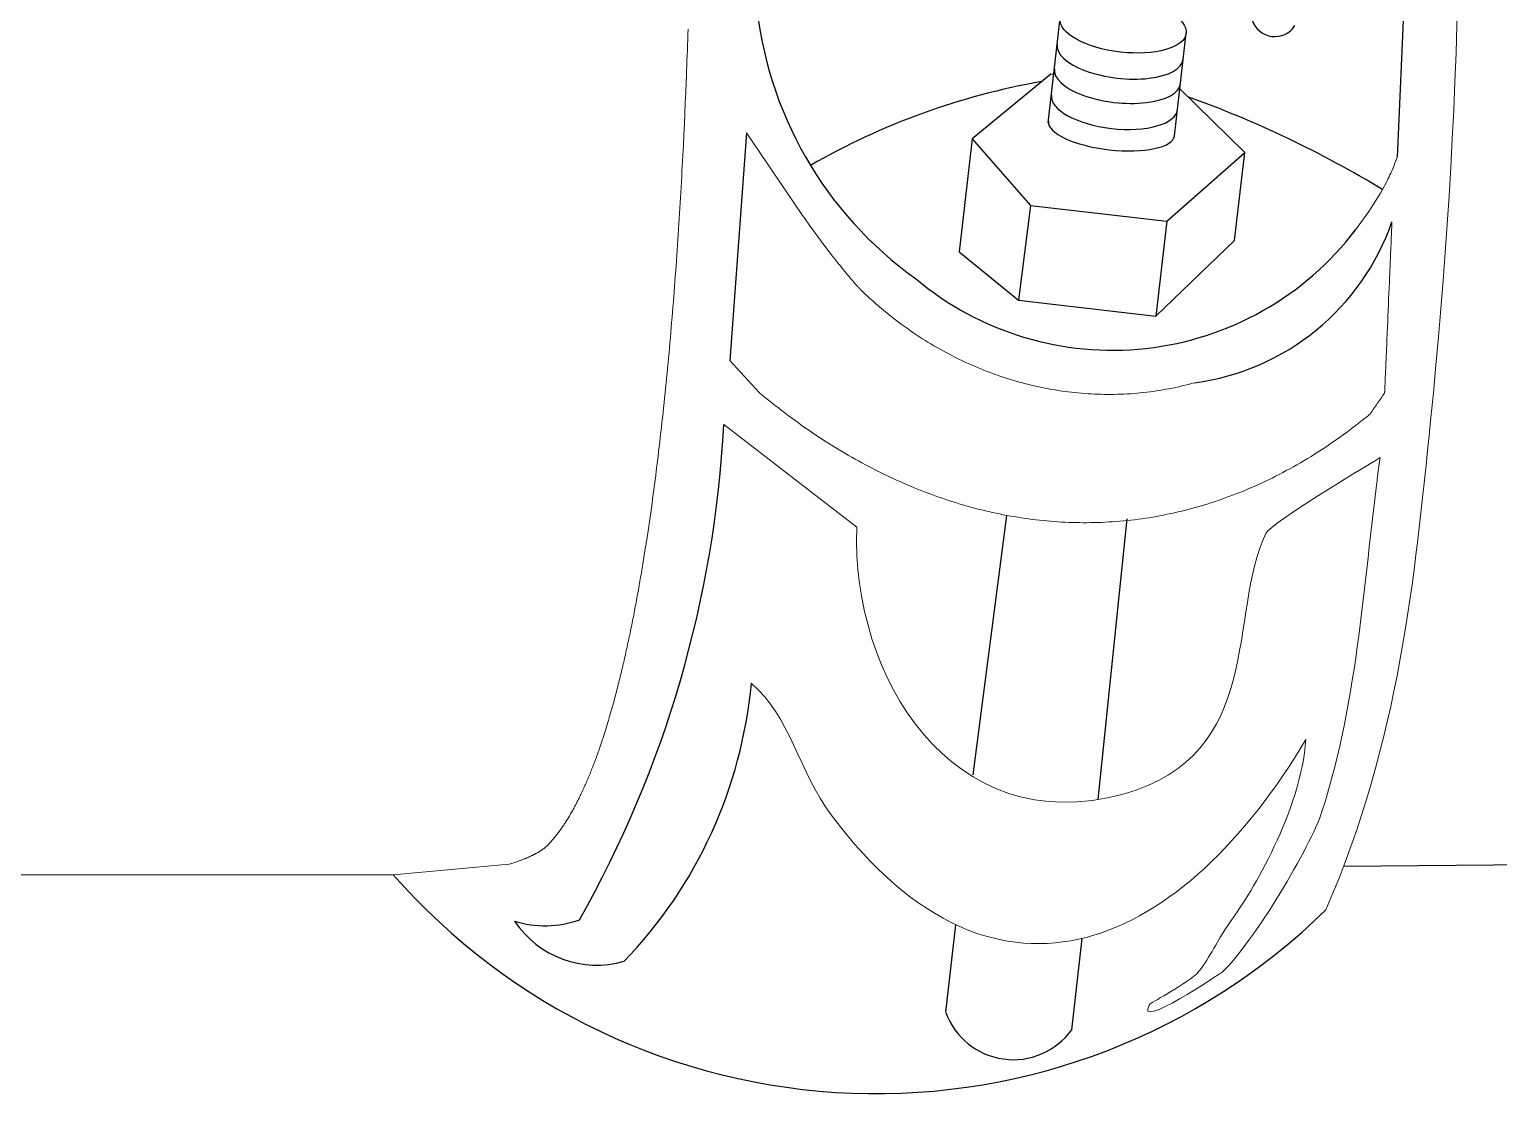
# Model space of a CAD drawing. Header units: millimetres. Extents: x 270980 to 377517, y 122245 to 152875.
# Drawn here: x 300514 to 302917, y 125858 to 127597 of the extents above; entities that cross this region are included whole.
import ezdxf

# ---------------------------------------------------------------- set-up
doc = ezdxf.new("R2010")
doc.units = ezdxf.units.MM
doc.layers.add('图层 1', color=7, linetype='Continuous', lineweight=0)

msp = doc.modelspace()

# ---------------------------------------------------------------- linework, layer by layer
for p, q in [((302765.3, 127703.5), (302751.3, 127388.2)), ((302180.8, 127444.4), (302200.5, 127615.6)), ((302387.3, 127423.5), (302406.6, 127591.1)), ((302185.2, 127524.3), (302056.4, 127418.3)), ((302189.9, 127523.8), (302185.2, 127524.3)), ((302502.2, 127396), (302396.1, 127500.1)), ((301687.4, 127428.5), (301660.3, 127056)), ((302056.4, 127418.3), (302035.2, 127233.9)), ((302056.4, 127418.3), (302151.6, 127309.7)), ((302374.7, 127284.1), (302502.2, 127396)), ((302485.7, 127252.1), (302502.2, 127396)), ((302151.6, 127309.7), (302132, 127154.5)), ((302151.6, 127309.7), (302374.7, 127284.1)), ((302374.7, 127284.1), (302356.8, 127128.6)), ((302356.8, 127128.6), (302485.7, 127252.1)), ((302035.2, 127233.9), (302132, 127154.5)), ((302132, 127154.5), (302356.8, 127128.6)), ((302057.9, 126378.6), (302113.3, 126802.9)), ((302262.5, 126338.3), (302310.2, 126797.1)), ((302664.1, 126229.6), (309203.1, 126288.6)), ((295858.5, 126216.3), (301109.5, 126215.5)), ((302013.2, 125990.5), (302029.7, 126133.7)), ((302219.2, 125962), (302236.4, 126111.4))]:
    msp.add_line(p, q)
for centre, radius, start, end in [((302329.4, 127701.8), 628.9, 185.2275, 234.4795), ((302551.5, 127624.5), 39, 198.2364, 327.4394), ((302369.1, 126374.5), 1154.8, 99.913, 119.9743), ((301812.6, 125824.3), 1766.7, 58.8092, 70.2667), ((302285.7, 127573.2), 500.4, 229.9932, 322.6262), ((302368.6, 127412.6), 396.3, 277.4892, 340.8857), ((299816, 127046.9), 1836.6, 330.4743, 357.0161), ((300944.1, 126597.3), 754.3, 316.0637, 354.7661), ((301899.4, 126908.2), 1050.6, 221.2491, 314.4374), ((301357.6, 126299.7), 167.7, 252.784, 289.6725), ((301442.6, 126229.7), 162, 213.8154, 285.9928), ((302123.7, 126030.8), 117.7, 200.0452, 324.2165)]:
    msp.add_arc(centre, radius, start, end)
msp.add_ellipse((302303.5, 127602.9), major_axis=(103.1, -11.9), ratio=0.413366)
for centre, ratio, start_param in [((302298.6, 127560.3), 0.413366, 3.128772), ((302294, 127520.6), 0.413366, 3.128554), ((302289.1, 127478), 0.413366, 3.141593), ((302284.2, 127435.4), 0.337938, 3.146983)]:
    msp.add_ellipse(centre, major_axis=(103.1, -11.9), ratio=ratio, start_param=start_param, end_param=6.283185)
at = {"layer": '图层 1'}
for p, q in [((301777.8, 127294.9), (301687.4, 127428.5)), ((302749.4, 127382.6), (302750.4, 127385.4)), ((302750.4, 127385.4), (302751.3, 127388.2)), ((302739.8, 127359.4), (302741.2, 127362.4)), ((302741.2, 127362.4), (302742.5, 127365.3)), ((302742.5, 127365.3), (302743.7, 127368.2)), ((302743.7, 127368.2), (302745, 127371.1)), ((302745, 127371.1), (302746.1, 127374)), ((302746.1, 127374), (302747.3, 127376.9)), ((302747.3, 127376.9), (302748.3, 127379.7)), ((302748.3, 127379.7), (302749.4, 127382.6)), ((302727.6, 127335.7), (302730.9, 127341.6)), ((302730.9, 127341.6), (302734, 127347.6)), ((302734, 127347.6), (302735.5, 127350.6)), ((302735.5, 127350.6), (302737, 127353.5)), ((302737, 127353.5), (302738.4, 127356.5)), ((302738.4, 127356.5), (302739.8, 127359.4)), ((302713.1, 127311.5), (302716.9, 127317.6)), ((302716.9, 127317.6), (302720.6, 127323.6)), ((302720.6, 127323.6), (302724.2, 127329.6)), ((302724.2, 127329.6), (302727.6, 127335.7)), ((301783.7, 127286.4), (301777.8, 127294.9)), ((302696.7, 127287.4), (302700.9, 127293.4)), ((302700.9, 127293.4), (302705.1, 127299.5)), ((302705.1, 127299.5), (302709.1, 127305.5)), ((302709.1, 127305.5), (302713.1, 127311.5)), ((301789.7, 127278), (301783.7, 127286.4)), ((301795.8, 127269.7), (301789.7, 127278)), ((301798.7, 127265.6), (301795.8, 127269.7)), ((301801.7, 127261.5), (301798.7, 127265.6)), ((302678.8, 127263.5), (302683.4, 127269.4)), ((302683.4, 127269.4), (302687.9, 127275.4)), ((302687.9, 127275.4), (302692.3, 127281.4)), ((302692.3, 127281.4), (302696.7, 127287.4)), ((302742.2, 127263.7), (302742.3, 127266.1)), ((302742.3, 127266.1), (302742.4, 127268.3)), ((302742.4, 127268.3), (302742.5, 127270.5)), ((302742.5, 127270.5), (302742.6, 127272.4)), ((302742.6, 127272.4), (302742.7, 127273.3)), ((302742.7, 127275.1), (302742.8, 127275.9)), ((302742.7, 127274.2), (302742.7, 127275.1)), ((302742.7, 127273.3), (302742.7, 127274.2)), ((302742.8, 127277.4), (302742.9, 127278)), ((302742.8, 127276.6), (302742.8, 127277.4)), ((302742.8, 127275.9), (302742.8, 127276.6)), ((302742.9, 127279.8), (302743, 127280.3)), ((302742.9, 127279.3), (302742.9, 127279.8)), ((302742.9, 127278.7), (302742.9, 127279.3)), ((302742.9, 127278), (302742.9, 127278.7)), ((302743, 127282.6), (302743.1, 127282.7)), ((302743, 127282.4), (302743, 127282.6)), ((302743, 127282.2), (302743, 127282.4)), ((302743, 127281.9), (302743, 127282.2)), ((302743, 127281.6), (302743, 127281.9)), ((302743, 127281.2), (302743, 127281.6)), ((302743, 127280.8), (302743, 127281.2)), ((302743, 127280.3), (302743, 127280.8)), ((302743.1, 127282.7), (302743.1, 127282.8)), ((302743.1, 127282.8), (302743.1, 127282.8)), ((302743.1, 127282.8), (302743.1, 127282.8)), ((301804.7, 127257.5), (301801.7, 127261.5)), ((301807.7, 127253.5), (301804.7, 127257.5)), ((301810.6, 127249.6), (301807.7, 127253.5)), ((301813.5, 127245.8), (301810.6, 127249.6)), ((301816.4, 127241.9), (301813.5, 127245.8)), ((301819.3, 127238.2), (301816.4, 127241.9)), ((302741.2, 127239.8), (302741.4, 127243.2)), ((302741.4, 127243.2), (302741.5, 127246.5)), ((302741.5, 127246.5), (302741.6, 127249.7)), ((302741.6, 127249.7), (302741.8, 127252.7)), ((302741.8, 127252.7), (302741.9, 127255.6)), ((302741.9, 127255.6), (302742, 127258.5)), ((302742, 127258.5), (302742.1, 127261.1)), ((302742.1, 127261.1), (302742.2, 127263.7)), ((301822.1, 127234.5), (301819.3, 127238.2)), ((301824.9, 127230.9), (301822.1, 127234.5)), ((301827.7, 127227.3), (301824.9, 127230.9)), ((301830.4, 127223.8), (301827.7, 127227.3)), ((301833.1, 127220.4), (301830.4, 127223.8)), ((301835.7, 127217), (301833.1, 127220.4)), ((301838.3, 127213.8), (301835.7, 127217)), ((302740.1, 127213.5), (302740.3, 127217.5)), ((302740.3, 127217.5), (302740.4, 127221.5)), ((302740.4, 127221.5), (302740.6, 127225.3)), ((302740.6, 127225.3), (302740.8, 127229.1)), ((302740.8, 127229.1), (302740.9, 127232.8)), ((302740.9, 127232.8), (302741.1, 127236.3)), ((302741.1, 127236.3), (302741.2, 127239.8)), ((301840.9, 127210.6), (301838.3, 127213.8)), ((301843.4, 127207.5), (301840.9, 127210.6)), ((301845.8, 127204.5), (301843.4, 127207.5)), ((301848.2, 127201.6), (301845.8, 127204.5)), ((301850.5, 127198.7), (301848.2, 127201.6)), ((301852.8, 127196), (301850.5, 127198.7)), ((301855, 127193.4), (301852.8, 127196)), ((301857.1, 127190.9), (301855, 127193.4)), ((302739, 127188.1), (302739.2, 127192.5)), ((302739.2, 127192.5), (302739.4, 127196.8)), ((302739.4, 127196.8), (302739.6, 127201.1)), ((302739.6, 127201.1), (302739.7, 127205.3)), ((302739.7, 127205.3), (302739.9, 127209.4)), ((302739.9, 127209.4), (302740.1, 127213.5)), ((301859.1, 127188.5), (301857.1, 127190.9)), ((301861.1, 127186.2), (301859.1, 127188.5)), ((301863, 127184), (301861.1, 127186.2)), ((301864.8, 127181.9), (301863, 127184)), ((301866.5, 127180), (301864.8, 127181.9)), ((301868.2, 127178.2), (301866.5, 127180)), ((301868.9, 127177.3), (301868.2, 127178.2)), ((301869.7, 127176.5), (301868.9, 127177.3)), ((301870.4, 127175.7), (301869.7, 127176.5)), ((301871.2, 127174.9), (301870.4, 127175.7)), ((301871.8, 127174.2), (301871.2, 127174.9)), ((301872.5, 127173.5), (301871.8, 127174.2)), ((301873.2, 127172.8), (301872.5, 127173.5)), ((301873.8, 127172.2), (301873.2, 127172.8)), ((301874.4, 127171.6), (301873.8, 127172.2)), ((301874.9, 127171), (301874.4, 127171.6)), ((301875.2, 127170.8), (301874.9, 127171)), ((301875.3, 127170.6), (301875.2, 127170.8)), ((301875.4, 127170.6), (301875.3, 127170.6)), ((301875.5, 127170.5), (301875.4, 127170.6)), ((301875.4, 127170.6), (301875.4, 127170.6)), ((301875.6, 127170.4), (301875.5, 127170.5)), ((301875.9, 127170.1), (301875.6, 127170.4)), ((301880.3, 127165.8), (301875.9, 127170.1)), ((302738, 127165.7), (302738.4, 127174.8)), ((302738.4, 127174.8), (302738.8, 127183.7)), ((302738.8, 127183.7), (302739, 127188.1)), ((301884.8, 127161.7), (301880.3, 127165.8)), ((301889.3, 127157.5), (301884.8, 127161.7)), ((301893.8, 127153.4), (301889.3, 127157.5)), ((301898.4, 127149.4), (301893.8, 127153.4)), ((301902.9, 127145.4), (301898.4, 127149.4)), ((301907.5, 127141.5), (301902.9, 127145.4)), ((302736.5, 127128.9), (302737.3, 127147.4)), ((302737.3, 127147.4), (302737.6, 127156.6)), ((302737.6, 127156.6), (302738, 127165.7)), ((301912.2, 127137.7), (301907.5, 127141.5)), ((301916.8, 127133.8), (301912.2, 127137.7)), ((301921.5, 127130.1), (301916.8, 127133.8)), ((301926.2, 127126.4), (301921.5, 127130.1)), ((301930.9, 127122.7), (301926.2, 127126.4)), ((301935.6, 127119.1), (301930.9, 127122.7)), ((302736.1, 127119.8), (302736.5, 127128.9)), ((301940.4, 127115.6), (301935.6, 127119.1)), ((301945.1, 127112.1), (301940.4, 127115.6)), ((301949.9, 127108.7), (301945.1, 127112.1)), ((301954.8, 127105.3), (301949.9, 127108.7)), ((301959.6, 127102), (301954.8, 127105.3)), ((301964.5, 127098.7), (301959.6, 127102)), ((301969.3, 127095.5), (301964.5, 127098.7)), ((302734.9, 127093), (302735.1, 127097.4)), ((302735.1, 127097.4), (302735.3, 127101.8)), ((302735.3, 127101.8), (302735.7, 127110.7)), ((302735.7, 127110.7), (302736.1, 127119.8)), ((301974.2, 127092.3), (301969.3, 127095.5)), ((301979.2, 127089.2), (301974.2, 127092.3)), ((301984.1, 127086.1), (301979.2, 127089.2)), ((301989, 127083.1), (301984.1, 127086.1)), ((301994, 127080.2), (301989, 127083.1)), ((301999, 127077.3), (301994, 127080.2)), ((302004, 127074.4), (301999, 127077.3)), ((302009, 127071.7), (302004, 127074.4)), ((302733.9, 127068), (302734, 127072)), ((302734, 127072), (302734.2, 127076.1)), ((302734.2, 127076.1), (302734.4, 127080.2)), ((302734.4, 127080.2), (302734.6, 127084.4)), ((302734.6, 127084.4), (302734.7, 127088.7)), ((302734.7, 127088.7), (302734.9, 127093)), ((301660.3, 127056), (301707.9, 127003.9)), ((302014.1, 127068.9), (302009, 127071.7)), ((302019.1, 127066.2), (302014.1, 127068.9)), ((302024.2, 127063.6), (302019.1, 127066.2)), ((302029.3, 127061), (302024.2, 127063.6)), ((302034.4, 127058.5), (302029.3, 127061)), ((302039.5, 127056.1), (302034.4, 127058.5)), ((302044.6, 127053.6), (302039.5, 127056.1)), ((302049.7, 127051.3), (302044.6, 127053.6)), ((302054.9, 127049), (302049.7, 127051.3)), ((302060.1, 127046.7), (302054.9, 127049)), ((302732.9, 127045.7), (302733, 127049.2)), ((302733, 127049.2), (302733.2, 127052.8)), ((302733.2, 127052.8), (302733.4, 127056.5)), ((302733.4, 127056.5), (302733.5, 127060.2)), ((302733.5, 127060.2), (302733.7, 127064.1)), ((302733.7, 127064.1), (302733.9, 127068)), ((302065.2, 127044.5), (302060.1, 127046.7)), ((302070.4, 127042.4), (302065.2, 127044.5)), ((302075.6, 127040.3), (302070.4, 127042.4)), ((302080.8, 127038.3), (302075.6, 127040.3)), ((302086.1, 127036.3), (302080.8, 127038.3)), ((302091.3, 127034.3), (302086.1, 127036.3)), ((302096.5, 127032.5), (302091.3, 127034.3)), ((302101.8, 127030.6), (302096.5, 127032.5)), ((302107.1, 127028.9), (302101.8, 127030.6)), ((302112.3, 127027.2), (302107.1, 127028.9)), ((302117.6, 127025.5), (302112.3, 127027.2)), ((302122.9, 127023.9), (302117.6, 127025.5)), ((302128.2, 127022.3), (302122.9, 127023.9)), ((302731.9, 127021.9), (302732, 127024.5)), ((302732, 127024.5), (302732.1, 127027.1)), ((302732.1, 127027.1), (302732.2, 127029.9)), ((302732.2, 127029.9), (302732.3, 127032.9)), ((302732.3, 127032.9), (302732.5, 127035.9)), ((302732.5, 127035.9), (302732.6, 127039.1)), ((302732.6, 127039.1), (302732.8, 127042.4)), ((302732.8, 127042.4), (302732.9, 127045.7)), ((301707.9, 127003.9), (301713.1, 126999.6)), ((302133.5, 127020.8), (302128.2, 127022.3)), ((302138.8, 127019.4), (302133.5, 127020.8)), ((302144.1, 127018), (302138.8, 127019.4)), ((302149.4, 127016.7), (302144.1, 127018)), ((302154.8, 127015.4), (302149.4, 127016.7)), ((302160.1, 127014.1), (302154.8, 127015.4)), ((302165.4, 127013), (302160.1, 127014.1)), ((302170.8, 127011.8), (302165.4, 127013)), ((302176.1, 127010.8), (302170.8, 127011.8)), ((302181.5, 127009.8), (302176.1, 127010.8)), ((302186.8, 127008.8), (302181.5, 127009.8)), ((302192.2, 127007.9), (302186.8, 127008.8)), ((302197.6, 127007), (302192.2, 127007.9)), ((302202.9, 127006.2), (302197.6, 127007)), ((302208.3, 127005.5), (302202.9, 127006.2)), ((302213.7, 127004.8), (302208.3, 127005.5)), ((302219, 127004.2), (302213.7, 127004.8)), ((302224.4, 127003.6), (302219, 127004.2)), ((302229.8, 127003), (302224.4, 127003.6)), ((302235.1, 127002.6), (302229.8, 127003)), ((302240.5, 127002.1), (302235.1, 127002.6)), ((302245.9, 127001.8), (302240.5, 127002.1)), ((302251.3, 127001.4), (302245.9, 127001.8)), ((302256.6, 127001.2), (302251.3, 127001.4)), ((302262, 127001), (302256.6, 127001.2)), ((302267.4, 127000.8), (302262, 127001)), ((302272.7, 127000.7), (302267.4, 127000.8)), ((302278.1, 127000.7), (302272.7, 127000.7)), ((302283.4, 127000.7), (302278.1, 127000.7)), ((302288.8, 127000.7), (302283.4, 127000.7)), ((302294.1, 127000.8), (302288.8, 127000.7)), ((302299.5, 127001), (302294.1, 127000.8)), ((302304.8, 127001.2), (302299.5, 127001)), ((302310.1, 127001.5), (302304.8, 127001.2)), ((302315.5, 127001.8), (302310.1, 127001.5)), ((302320.8, 127002.2), (302315.5, 127001.8)), ((302326.1, 127002.6), (302320.8, 127002.2)), ((302331.4, 127003.1), (302326.1, 127002.6)), ((302336.7, 127003.7), (302331.4, 127003.1)), ((302342, 127004.3), (302336.7, 127003.7)), ((302347.3, 127004.9), (302342, 127004.3)), ((302352.6, 127005.6), (302347.3, 127004.9)), ((302357.8, 127006.4), (302352.6, 127005.6)), ((302363.1, 127007.2), (302357.8, 127006.4)), ((302368.3, 127008.1), (302363.1, 127007.2)), ((302373.6, 127009), (302368.3, 127008.1)), ((302378.8, 127009.9), (302373.6, 127009)), ((302384, 127011), (302378.8, 127009.9)), ((302389.3, 127012.1), (302384, 127011)), ((302394.5, 127013.2), (302389.3, 127012.1)), ((302399.6, 127014.4), (302394.5, 127013.2)), ((302404.8, 127015.6), (302399.6, 127014.4)), ((302410, 127016.9), (302404.8, 127015.6)), ((302415.1, 127018.3), (302410, 127016.9)), ((302420.3, 127019.7), (302415.1, 127018.3)), ((302728.8, 126999.6), (302729.2, 127000.3)), ((302729.2, 127000.3), (302729.6, 127000.9)), ((302729.6, 127000.9), (302730, 127001.4)), ((302730, 127001.4), (302730.3, 127001.9)), ((302730.3, 127001.9), (302730.6, 127002.3)), ((302730.6, 127002.3), (302730.8, 127002.6)), ((302730.8, 127002.6), (302731, 127002.8)), ((302731, 127002.8), (302731, 127002.9)), ((302731, 127002.9), (302731.1, 127002.9)), ((302731.1, 127004.5), (302731.2, 127004.9)), ((302731.1, 127004.1), (302731.1, 127004.5)), ((302731.1, 127003.8), (302731.1, 127004.1)), ((302731.1, 127003.5), (302731.1, 127003.8)), ((302731.1, 127003.3), (302731.1, 127003.5)), ((302731.1, 127003.1), (302731.1, 127003.3)), ((302731.1, 127003), (302731.1, 127003.1)), ((302731.1, 127002.9), (302731.1, 127003)), ((302731.2, 127007), (302731.3, 127007.6)), ((302731.2, 127006.4), (302731.2, 127007)), ((302731.2, 127005.9), (302731.2, 127006.4)), ((302731.2, 127005.4), (302731.2, 127005.9)), ((302731.2, 127004.9), (302731.2, 127005.4)), ((302731.3, 127009), (302731.4, 127009.8)), ((302731.3, 127008.3), (302731.3, 127009)), ((302731.3, 127007.6), (302731.3, 127008.3)), ((302731.4, 127011.4), (302731.5, 127012.3)), ((302731.4, 127010.6), (302731.4, 127011.4)), ((302731.4, 127009.8), (302731.4, 127010.6)), ((302731.5, 127013.2), (302731.6, 127015.2)), ((302731.5, 127012.3), (302731.5, 127013.2)), ((302731.6, 127015.2), (302731.7, 127017.3)), ((302731.7, 127017.3), (302731.8, 127019.5)), ((302731.8, 127019.5), (302731.9, 127021.9)), ((301713.1, 126999.6), (301718.3, 126995.3)), ((301718.3, 126995.3), (301723.6, 126991)), ((301723.6, 126991), (301728.9, 126986.8)), ((301728.9, 126986.8), (301734.2, 126982.6)), ((301734.2, 126982.6), (301739.5, 126978.5)), ((301739.5, 126978.5), (301744.8, 126974.4)), ((302711.8, 126975.2), (302712.4, 126976.1)), ((302712.4, 126976.1), (302713.1, 126977.1)), ((302713.1, 126977.1), (302714.5, 126979.1)), ((302714.5, 126979.1), (302716, 126981.3)), ((302716, 126981.3), (302717.6, 126983.5)), ((302717.6, 126983.5), (302719.1, 126985.8)), ((302719.1, 126985.8), (302720.7, 126988)), ((302720.7, 126988), (302722.3, 126990.2)), ((302722.3, 126990.2), (302723.8, 126992.4)), ((302723.8, 126992.4), (302725.2, 126994.4)), ((302725.2, 126994.4), (302725.8, 126995.4)), ((302725.8, 126995.4), (302726.5, 126996.3)), ((302726.5, 126996.3), (302727.1, 126997.2)), ((302727.1, 126997.2), (302727.7, 126998.1)), ((302727.7, 126998.1), (302728.2, 126998.9)), ((302728.2, 126998.9), (302728.8, 126999.6)), ((301744.8, 126974.4), (301750.1, 126970.3)), ((301750.1, 126970.3), (301755.5, 126966.3)), ((301755.5, 126966.3), (301760.8, 126962.3)), ((301760.8, 126962.3), (301766.2, 126958.4)), ((301766.2, 126958.4), (301771.6, 126954.5)), ((301771.6, 126954.5), (301777, 126950.6)), ((302684.9, 126950.8), (302690.5, 126955.2)), ((302690.5, 126955.2), (302696.1, 126959.6)), ((302696.1, 126959.6), (302701.7, 126964.1)), ((302701.7, 126964.1), (302704.5, 126966.4)), ((302704.5, 126966.4), (302705.9, 126967.6)), ((302705.9, 126967.6), (302706.6, 126968.1)), ((302706.6, 126968.1), (302707, 126968.4)), ((302707, 126968.4), (302707.2, 126968.6)), ((302707.2, 126968.6), (302707.3, 126968.8)), ((302707.2, 126968.6), (302707.2, 126968.6)), ((302707.2, 126968.6), (302707.2, 126968.6)), ((302707.2, 126968.6), (302707.2, 126968.6)), ((302707.2, 126968.6), (302707.2, 126968.6)), ((302707.2, 126968.6), (302707.2, 126968.6)), ((302707.3, 126968.8), (302707.5, 126969)), ((302707.5, 126969), (302707.7, 126969.3)), ((302707.7, 126969.3), (302708, 126969.6)), ((302708, 126969.6), (302708.3, 126970.1)), ((302708.3, 126970.1), (302708.6, 126970.6)), ((302708.6, 126970.6), (302709.1, 126971.3)), ((302709.1, 126971.3), (302709.5, 126971.9)), ((302709.5, 126971.9), (302710, 126972.7)), ((302710, 126972.7), (302710.6, 126973.4)), ((302710.6, 126973.4), (302711.2, 126974.3)), ((302711.2, 126974.3), (302711.8, 126975.2)), ((301777, 126950.6), (301782.4, 126946.8)), ((301782.4, 126946.8), (301787.8, 126943.1)), ((301787.8, 126943.1), (301793.2, 126939.3)), ((301793.2, 126939.3), (301798.7, 126935.7)), ((301798.7, 126935.7), (301804.1, 126932)), ((301804.1, 126932), (301809.6, 126928.4)), ((301809.6, 126928.4), (301815.1, 126924.9)), ((302650.8, 126925.8), (302656.5, 126929.8)), ((302656.5, 126929.8), (302662.2, 126933.8)), ((302662.2, 126933.8), (302667.9, 126938)), ((302667.9, 126938), (302673.6, 126942.2)), ((302673.6, 126942.2), (302679.2, 126946.4)), ((302679.2, 126946.4), (302684.9, 126950.8)), ((301815.1, 126924.9), (301820.6, 126921.4)), ((301820.6, 126921.4), (301826.1, 126917.9)), ((301826.1, 126917.9), (301831.6, 126914.5)), ((301831.6, 126914.5), (301837.1, 126911.1)), ((301837.1, 126911.1), (301842.7, 126907.8)), ((301842.7, 126907.8), (301848.2, 126904.5)), ((301848.2, 126904.5), (301853.8, 126901.2)), ((302616.5, 126903), (302622.2, 126906.6)), ((302622.2, 126906.6), (302628, 126910.3)), ((302628, 126910.3), (302633.7, 126914.1)), ((302633.7, 126914.1), (302639.4, 126917.9)), ((302639.4, 126917.9), (302645.1, 126921.8)), ((302645.1, 126921.8), (302650.8, 126925.8)), ((301853.8, 126901.2), (301859.4, 126898)), ((301859.4, 126898), (301865, 126894.9)), ((301865, 126894.9), (301870.6, 126891.8)), ((301870.6, 126891.8), (301876.2, 126888.7)), ((301876.2, 126888.7), (301881.8, 126885.7)), ((301881.8, 126885.7), (301887.4, 126882.7)), ((301887.4, 126882.7), (301893, 126879.8)), ((301893, 126879.8), (301898.7, 126876.9)), ((302576, 126879.1), (302581.8, 126882.4)), ((302581.8, 126882.4), (302587.6, 126885.6)), ((302587.6, 126885.6), (302593.4, 126889)), ((302593.4, 126889), (302599.2, 126892.4)), ((302599.2, 126892.4), (302604.9, 126895.9)), ((302604.9, 126895.9), (302610.7, 126899.4)), ((302610.7, 126899.4), (302616.5, 126903)), ((301898.7, 126876.9), (301904.3, 126874.1)), ((301904.3, 126874.1), (301910, 126871.3)), ((301910, 126871.3), (301915.7, 126868.5)), ((301915.7, 126868.5), (301921.4, 126865.8)), ((301921.4, 126865.8), (301927.1, 126863.1)), ((301927.1, 126863.1), (301932.8, 126860.5)), ((301932.8, 126860.5), (301938.5, 126858)), ((301938.5, 126858), (301944.2, 126855.4)), ((302523.5, 126852.8), (302529.4, 126855.5)), ((302529.4, 126855.5), (302535.2, 126858.3)), ((302535.2, 126858.3), (302541.1, 126861.1)), ((302541.1, 126861.1), (302546.9, 126863.9)), ((302546.9, 126863.9), (302552.7, 126866.9)), ((302552.7, 126866.9), (302558.6, 126869.8)), ((302558.6, 126869.8), (302564.4, 126872.9)), ((302564.4, 126872.9), (302570.2, 126876)), ((302570.2, 126876), (302576, 126879.1)), ((301944.2, 126855.4), (301949.9, 126853)), ((301949.9, 126853), (301955.7, 126850.5)), ((301955.7, 126850.5), (301961.4, 126848.1)), ((301961.4, 126848.1), (301967.2, 126845.8)), ((301967.2, 126845.8), (301972.9, 126843.5)), ((301972.9, 126843.5), (301978.7, 126841.3)), ((301978.7, 126841.3), (301984.5, 126839.1)), ((301984.5, 126839.1), (301990.3, 126836.9)), ((301990.3, 126836.9), (301996.1, 126834.8)), ((301996.1, 126834.8), (302001.9, 126832.8)), ((302001.9, 126832.8), (302007.7, 126830.8)), ((302470.5, 126831.3), (302476.4, 126833.5)), ((302476.4, 126833.5), (302482.3, 126835.7)), ((302482.3, 126835.7), (302488.2, 126838)), ((302488.2, 126838), (302494.1, 126840.3)), ((302494.1, 126840.3), (302500, 126842.7)), ((302500, 126842.7), (302505.9, 126845.1)), ((302505.9, 126845.1), (302511.8, 126847.7)), ((302511.8, 126847.7), (302517.6, 126850.2)), ((302517.6, 126850.2), (302523.5, 126852.8)), ((302007.7, 126830.8), (302013.5, 126828.8)), ((302013.5, 126828.8), (302019.3, 126826.9)), ((302019.3, 126826.9), (302025.1, 126825)), ((302025.1, 126825), (302031, 126823.2)), ((302031, 126823.2), (302036.8, 126821.4)), ((302036.8, 126821.4), (302042.7, 126819.7)), ((302042.7, 126819.7), (302048.5, 126818.1)), ((302048.5, 126818.1), (302054.4, 126816.4)), ((302054.4, 126816.4), (302060.2, 126814.9)), ((302060.2, 126814.9), (302066.1, 126813.3)), ((302066.1, 126813.3), (302072, 126811.9)), ((302072, 126811.9), (302077.9, 126810.4)), ((302077.9, 126810.4), (302083.8, 126809.1)), ((302083.8, 126809.1), (302089.6, 126807.7)), ((302089.6, 126807.7), (302095.5, 126806.4)), ((302387.4, 126807.1), (302393.4, 126808.5)), ((302393.4, 126808.5), (302399.3, 126809.9)), ((302399.3, 126809.9), (302405.3, 126811.4)), ((302405.3, 126811.4), (302411.2, 126812.9)), ((302411.2, 126812.9), (302417.2, 126814.5)), ((302417.2, 126814.5), (302423.1, 126816.1)), ((302423.1, 126816.1), (302429.1, 126817.8)), ((302429.1, 126817.8), (302435, 126819.6)), ((302435, 126819.6), (302440.9, 126821.4)), ((302440.9, 126821.4), (302446.9, 126823.3)), ((302446.9, 126823.3), (302452.8, 126825.2)), ((302452.8, 126825.2), (302458.7, 126827.2)), ((302458.7, 126827.2), (302464.6, 126829.2)), ((302464.6, 126829.2), (302470.5, 126831.3)), ((302095.5, 126806.4), (302101.4, 126805.2)), ((302101.4, 126805.2), (302107.3, 126804)), ((302107.3, 126804), (302113.3, 126802.9)), ((302113.3, 126802.9), (302119.2, 126801.8)), ((302119.2, 126801.8), (302125.1, 126800.8)), ((302125.1, 126800.8), (302131, 126799.8)), ((302131, 126799.8), (302136.9, 126798.9)), ((302136.9, 126798.9), (302142.9, 126798)), ((302142.9, 126798), (302148.8, 126797.2)), ((302148.8, 126797.2), (302154.7, 126796.4)), ((302154.7, 126796.4), (302160.7, 126795.7)), ((302160.7, 126795.7), (302166.6, 126795)), ((302166.6, 126795), (302172.6, 126794.4)), ((302172.6, 126794.4), (302178.5, 126793.8)), ((302178.5, 126793.8), (302184.5, 126793.3)), ((302184.5, 126793.3), (302190.4, 126792.8)), ((302190.4, 126792.8), (302196.4, 126792.4)), ((302196.4, 126792.4), (302202.4, 126792)), ((302202.4, 126792), (302208.3, 126791.7)), ((302208.3, 126791.7), (302214.3, 126791.5)), ((302214.3, 126791.5), (302220.2, 126791.3)), ((302220.2, 126791.3), (302226.2, 126791.1)), ((302226.2, 126791.1), (302232.2, 126791)), ((302232.2, 126791), (302238.2, 126790.9)), ((302238.2, 126790.9), (302244.1, 126790.9)), ((302244.1, 126790.9), (302250.1, 126791)), ((302250.1, 126791), (302256.1, 126791.1)), ((302256.1, 126791.1), (302262, 126791.3)), ((302262, 126791.3), (302268, 126791.5)), ((302268, 126791.5), (302274, 126791.7)), ((302274, 126791.7), (302280, 126792.1)), ((302280, 126792.1), (302285.9, 126792.4)), ((302285.9, 126792.4), (302291.9, 126792.9)), ((302291.9, 126792.9), (302297.9, 126793.3)), ((302297.9, 126793.3), (302303.9, 126793.9)), ((302303.9, 126793.9), (302309.9, 126794.5)), ((302309.9, 126794.5), (302315.8, 126795.1)), ((302315.8, 126795.1), (302321.8, 126795.8)), ((302321.8, 126795.8), (302327.8, 126796.6)), ((302327.8, 126796.6), (302333.7, 126797.4)), ((302333.7, 126797.4), (302339.7, 126798.2)), ((302339.7, 126798.2), (302345.7, 126799.1)), ((302345.7, 126799.1), (302351.7, 126800.1)), ((302351.7, 126800.1), (302357.6, 126801.1)), ((302357.6, 126801.1), (302363.6, 126802.2)), ((302363.6, 126802.2), (302369.6, 126803.4)), ((302369.6, 126803.4), (302375.5, 126804.6)), ((302375.5, 126804.6), (302381.5, 126805.8)), ((302381.5, 126805.8), (302387.4, 126807.1))]:
    msp.add_line(p, q, dxfattribs=at)
msp.add_lwpolyline([(301109.5, 126215.5), (301299.3, 126232.5), (301301.5, 126233.2), (301303.8, 126234), (301306, 126234.7), (301308.2, 126235.5), (301310.3, 126236.2), (301312.5, 126237), (301314.6, 126237.7), (301315.6, 126238.1), (301316.6, 126238.5), (301317.7, 126238.9), (301318.7, 126239.2), (301319.7, 126239.6), (301320.7, 126240), (301321.7, 126240.4), (301322.6, 126240.8), (301323.6, 126241.2), (301324.6, 126241.6), (301325.5, 126242), (301326.5, 126242.4), (301327.4, 126242.7), (301328.3, 126243.1), (301329.3, 126243.5), (301330.2, 126243.9), (301331.1, 126244.3), (301332, 126244.7), (301332.9, 126245.1), (301333.7, 126245.5), (301334.6, 126245.9), (301335.5, 126246.3), (301336.3, 126246.7), (301337.1, 126247.1), (301338, 126247.5), (301338.8, 126247.9), (301339.6, 126248.3), (301340.4, 126248.7), (301341.2, 126249.2), (301342, 126249.6), (301342.8, 126250), (301343.5, 126250.4), (301344.3, 126250.8), (301345, 126251.2), (301345.8, 126251.6), (301346.5, 126252), (301347.2, 126252.5), (301347.9, 126252.9), (301348.6, 126253.3), (301349.3, 126253.7), (301350, 126254.1), (301350.6, 126254.6), (301351.3, 126255), (301351.9, 126255.4), (301352.6, 126255.8), (301353.2, 126256.3), (301353.8, 126256.7), (301354.4, 126257.1), (301355, 126257.6), (301355.6, 126258), (301356.2, 126258.4), (301356.7, 126258.9), (301357.3, 126259.3), (301357.8, 126259.7), (301358.3, 126260.2), (301358.9, 126260.6), (301359.4, 126261.1), (301359.9, 126261.5), (301360.3, 126261.9), (301360.8, 126262.4), (301361.3, 126262.8), (301361.7, 126263.3), (301361.9, 126263.5), (301362, 126263.6), (301362, 126263.6), (301362, 126263.6), (301362, 126263.6), (301362.1, 126263.7), (301362.4, 126264), (301363.5, 126265.1), (301364.6, 126266.3), (301365.7, 126267.5), (301366.9, 126268.7), (301368, 126270), (301369.1, 126271.2), (301370.2, 126272.5), (301371.3, 126273.8), (301372.4, 126275.1), (301373.5, 126276.4), (301374.5, 126277.7), (301375.6, 126279.1), (301376.7, 126280.5), (301377.8, 126281.9), (301378.9, 126283.3), (301379.9, 126284.7), (301381, 126286.1), (301382.1, 126287.6), (301383.1, 126289.1), (301384.2, 126290.5), (301385.3, 126292), (301386.3, 126293.6), (301387.4, 126295.1), (301388.4, 126296.7), (301389.4, 126298.2), (301390.5, 126299.8), (301391.5, 126301.4), (301392.6, 126303), (301393.6, 126304.7), (301394.6, 126306.3), (301395.6, 126308), (301396.7, 126309.7), (301397.7, 126311.4), (301398.7, 126313.1), (301399.7, 126314.8), (301400.7, 126316.6), (301401.7, 126318.4), (301402.7, 126320.1), (301403.7, 126321.9), (301404.7, 126323.7), (301405.7, 126325.6), (301406.7, 126327.4), (301407.7, 126329.3), (301408.7, 126331.2), (301409.7, 126333), (301410.6, 126334.9), (301411.6, 126336.9), (301412.6, 126338.8), (301413.6, 126340.7), (301414.5, 126342.7), (301415.5, 126344.7), (301416.4, 126346.7), (301417.4, 126348.7), (301418.4, 126350.7), (301419.3, 126352.8), (301420.2, 126354.8), (301421.2, 126356.9), (301422.1, 126359), (301423.1, 126361.1), (301424, 126363.2), (301424.9, 126365.3), (301425.9, 126367.5), (301426.8, 126369.6), (301427.7, 126371.8), (301428.6, 126374), (301429.6, 126376.2), (301430.5, 126378.4), (301431.4, 126380.6), (301432.3, 126382.9), (301433.2, 126385.1), (301434.1, 126387.4), (301435, 126389.7), (301435.9, 126392), (301436.8, 126394.3), (301437.7, 126396.6), (301438.6, 126399), (301439.4, 126401.3), (301440.3, 126403.7), (301441.2, 126406.1), (301442.1, 126408.5), (301443, 126410.9), (301443.8, 126413.3), (301444.7, 126415.8), (301445.6, 126418.2), (301446.4, 126420.7), (301447.3, 126423.2), (301448.1, 126425.7), (301449, 126428.2), (301449.8, 126430.7), (301450.7, 126433.2), (301451.5, 126435.8), (301452.4, 126438.3), (301453.2, 126440.9), (301454, 126443.5), (301454.9, 126446.1), (301455.7, 126448.7), (301456.5, 126451.3), (301457.3, 126453.9), (301458.2, 126456.6), (301459, 126459.3), (301459.8, 126461.9), (301460.6, 126464.6), (301461.4, 126467.3), (301462.2, 126470), (301463, 126472.8), (301463.8, 126475.5), (301464.6, 126478.2), (301465.4, 126481), (301466.2, 126483.8), (301467, 126486.6), (301467.8, 126489.4), (301468.6, 126492.2), (301469.3, 126495), (301470.1, 126497.8), (301470.9, 126500.7), (301471.7, 126503.5), (301472.4, 126506.4), (301473.2, 126509.3), (301474, 126512.2), (301474.7, 126515.1), (301475.5, 126518), (301476.2, 126520.9), (301477, 126523.9), (301477.7, 126526.8), (301478.5, 126529.8), (301479.2, 126532.8), (301480, 126535.8), (301480.7, 126538.7), (301481.5, 126541.8), (301482.2, 126544.8), (301482.9, 126547.8), (301483.6, 126550.9), (301484.4, 126553.9), (301485.1, 126557), (301485.8, 126560.1), (301486.5, 126563.1), (301487.2, 126566.2), (301488, 126569.3), (301488.7, 126572.5), (301489.4, 126575.6), (301490.1, 126578.7), (301490.8, 126581.9), (301491.5, 126585.1), (301492.2, 126588.2), (301492.9, 126591.4), (301493.5, 126594.6), (301494.2, 126597.8), (301494.9, 126601), (301495.6, 126604.2), (301496.3, 126607.5), (301497, 126610.7), (301497.6, 126614), (301498.3, 126617.3), (301499, 126620.5), (301499.6, 126623.8), (301500.3, 126627.1), (301501, 126630.4), (301501.6, 126633.7), (301502.3, 126637.1), (301502.9, 126640.4), (301503.6, 126643.7), (301504.2, 126647.1), (301504.9, 126650.5), (301505.5, 126653.8), (301506.1, 126657.2), (301506.8, 126660.6), (301507.4, 126664), (301508, 126667.4), (301508.7, 126670.9), (301509.3, 126674.3), (301509.9, 126677.7), (301510.5, 126681.2), (301511.2, 126684.6), (301511.8, 126688.1), (301512.4, 126691.6), (301513, 126695.1), (301513.6, 126698.6), (301514.2, 126702.1), (301514.8, 126705.6), (301515.4, 126709.1), (301516, 126712.6), (301516.6, 126716.2), (301517.2, 126719.7), (301517.8, 126723.3), (301518.4, 126726.8), (301519, 126730.4), (301519.5, 126734), (301520.1, 126737.6), (301520.7, 126741.2), (301521.3, 126744.8), (301521.8, 126748.4), (301522.4, 126752), (301523, 126755.7), (301523.5, 126759.3), (301524.1, 126763), (301524.7, 126766.6), (301525.2, 126770.3), (301525.8, 126773.9), (301526.3, 126777.6), (301526.9, 126781.3), (301527.4, 126785), (301528, 126788.7), (301528.5, 126792.4), (301529.1, 126796.1), (301529.6, 126799.9), (301530.7, 126807.3), (301531.7, 126814.9), (301532.8, 126822.4), (301533.8, 126830), (301534.8, 126837.5), (301535.8, 126845.2), (301536.9, 126852.8), (301537.9, 126860.5), (301538.8, 126868.2), (301539.8, 126875.9), (301540.8, 126883.7), (301541.8, 126891.5), (301542.7, 126899.3), (301543.6, 126907.1), (301544.6, 126915), (301545.5, 126922.8), (301546.4, 126930.7), (301547.3, 126938.7), (301548.2, 126946.6), (301549.1, 126954.6), (301550, 126962.6), (301550.8, 126970.6), (301551.7, 126978.7), (301552.6, 126986.7), (301553.4, 126994.8), (301554.2, 127002.9), (301555, 127011), (301555.9, 127019.2), (301556.7, 127027.4), (301557.5, 127035.5), (301558.2, 127043.7), (301559, 127052), (301559.8, 127060.2), (301560.6, 127068.4), (301561.3, 127076.7), (301562, 127085), (301562.8, 127093.3), (301563.5, 127101.6), (301564.2, 127110), (301564.9, 127118.3), (301565.6, 127126.7), (301566.3, 127135.1), (301567, 127143.4), (301567.7, 127151.9), (301568.3, 127160.3), (301569, 127168.7), (301569.6, 127177.2), (301570.3, 127185.6), (301570.9, 127194.1), (301571.5, 127202.6), (301572.1, 127211), (301572.8, 127219.5), (301573.4, 127228.1), (301573.9, 127236.6), (301574.5, 127245.1), (301575.1, 127253.6), (301575.7, 127262.2), (301576.2, 127270.7), (301576.8, 127279.3), (301577.3, 127287.9), (301577.8, 127296.4), (301578.4, 127305), (301578.9, 127313.6), (301579.4, 127322.2), (301579.9, 127330.8), (301580.4, 127339.4), (301580.9, 127348), (301581.4, 127356.6), (301581.8, 127365.2), (301582.3, 127373.9), (301582.7, 127382.5), (301583.2, 127391.1), (301584.1, 127408.4), (301584.9, 127425.6), (301585.7, 127442.9), (301586.5, 127460.1), (301587.2, 127477.4), (301588, 127494.7), (301588.7, 127511.9), (301589, 127520.5), (301589.3, 127529.1), (301589.6, 127537.7), (301590, 127546.3), (301590.3, 127554.9), (301590.6, 127563.5), (301590.9, 127572.1), (301591.2, 127580.7), (301591.4, 127589.3), (301591.7, 127597.8)], dxfattribs=at)
for points, knots in [([(302445.8, 129860.4), (302871.6, 128998.6), (302904.8, 127928.2), (302806.2, 126957.4), (302780, 126700.4), (302755.7, 126435.7), (302634.9, 126158.1)], [7, 7, 7, 7, 8, 8, 8, 9, 9, 9, 9]), ([(302465.1, 126056), (302517.8, 126105.6), (302610.3, 126262.3), (302628.6, 126318.8), (302689.3, 126507.1), (302696.5, 126703.2), (302723.8, 126897.7)], [0, 0, 0, 0, 1, 1, 1, 2, 2, 2, 2]), ([(302537, 126773.2), (302473.9, 126642.2), (302536, 126412), (302303.5, 126347.4), (302024.4, 126269.8), (301858.2, 126538.9), (301867.8, 126783.5)], [3, 3, 3, 3, 4, 4, 4, 5, 5, 5, 5]), ([(301695.2, 126528.4), (301759.4, 126474.2), (301773.1, 126383.7), (301826, 126313.1), (302100.3, 125946.6), (302405, 126105.1), (302602.2, 126436.4)], [11, 11, 11, 11, 12, 12, 12, 13, 13, 13, 13])]:
    msp.add_open_spline(points, degree=3, knots=knots, dxfattribs=at)
for points in [[(301867.8, 126783.5), (301867.8, 126783.5), (301650.1, 126951.3), (301650.1, 126951.3)], [(302723.8, 126897.7), (302694.8, 126878.4), (302546.1, 126792), (302537, 126773.2)], [(302602.2, 126436.4), (302594.4, 126320.9), (302513.3, 126185.2), (302479.8, 126140.4)], [(302479.8, 126140.4), (302450.2, 126097.4), (302445.1, 126078.1), (302424.1, 126053.7)], [(302346.7, 126003.4), (302319.6, 125957.5), (302465.1, 126056), (302465.1, 126056)], [(302424.1, 126053.7), (302396.1, 126030), (302348.6, 126006.6), (302346.7, 126003.4)]]:
    msp.add_open_spline(points, degree=3, dxfattribs=at)

doc.saveas('drawing.dxf')
